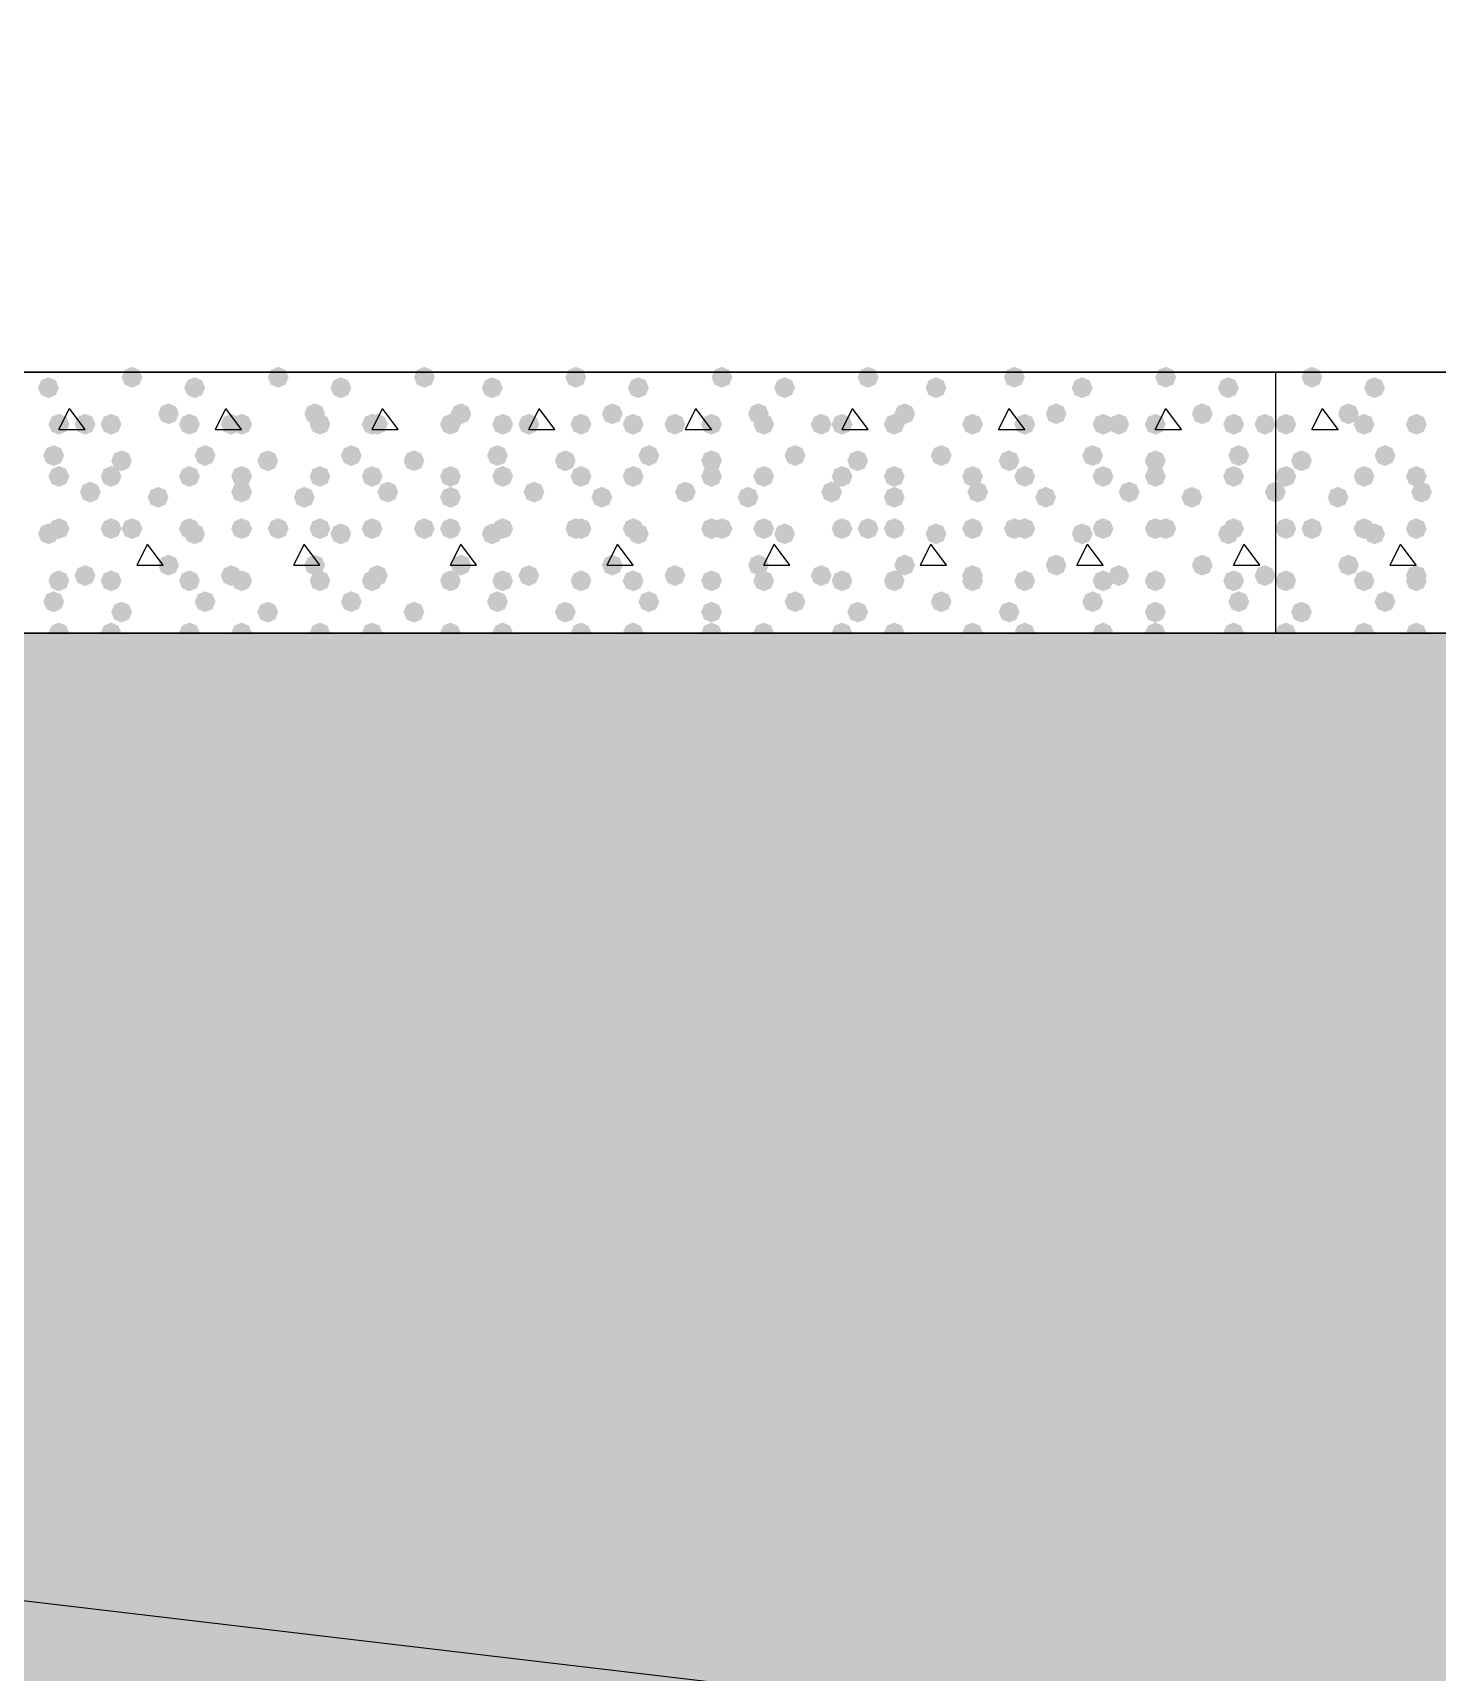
# Model space of a CAD drawing. Header units: millimetres. Extents: x 0 to 420, y 0 to 297.
# Drawn here: x 99.95 to 111.34, y 118.49 to 131.78 of the extents above; entities that cross this region are included whole.
import ezdxf

# ---------------------------------------------------------------- set-up
doc = ezdxf.new("R2010")
doc.units = ezdxf.units.MM
doc.layers.get('0').update_dxf_attribs({"linetype": 'CONTINUOUS'})

msp = doc.modelspace()

# ---------------------------------------------------------------- hatches: boundary and pattern name
at = {"true_color": 0x000008}
for points in [[(100.160667, 128.905), (100.135796, 128.845204), (100.076, 128.820333), (100.016204, 128.845204), (99.991333, 128.905), (100.016204, 128.964796), (100.076, 128.989667), (100.135796, 128.964796)], [(100.838, 128.989667), (100.813129, 128.929871), (100.753333, 128.905), (100.693537, 128.929871), (100.668667, 128.989667), (100.693537, 129.049462), (100.753333, 129.074333), (100.813129, 129.049463)], [(101.346, 128.905), (101.321129, 128.845204), (101.261333, 128.820333), (101.201537, 128.845204), (101.176667, 128.905), (101.201537, 128.964796), (101.261333, 128.989667), (101.321129, 128.964796)], [(102.023333, 128.989667), (101.998463, 128.929871), (101.938667, 128.905), (101.878871, 128.929871), (101.854, 128.989667), (101.878871, 129.049462), (101.938667, 129.074333), (101.998462, 129.049463)], [(102.531333, 128.905), (102.506463, 128.845204), (102.446667, 128.820333), (102.386871, 128.845204), (102.362, 128.905), (102.386871, 128.964796), (102.446667, 128.989667), (102.506462, 128.964796)], [(103.208667, 128.989667), (103.183796, 128.929871), (103.124, 128.905), (103.064204, 128.929871), (103.039333, 128.989667), (103.064204, 129.049462), (103.124, 129.074333), (103.183796, 129.049463)], [(103.759, 128.905), (103.734129, 128.845204), (103.674333, 128.820333), (103.614538, 128.845204), (103.589667, 128.905), (103.614537, 128.964796), (103.674333, 128.989667), (103.734129, 128.964796)], [(104.436333, 128.989667), (104.411463, 128.929871), (104.351667, 128.905), (104.291871, 128.929871), (104.267, 128.989667), (104.291871, 129.049462), (104.351667, 129.074333), (104.411462, 129.049463)], [(104.944333, 128.905), (104.919462, 128.845204), (104.859667, 128.820333), (104.799871, 128.845204), (104.775, 128.905), (104.799871, 128.964796), (104.859667, 128.989667), (104.919462, 128.964796)], [(105.621667, 128.989667), (105.596796, 128.929871), (105.537, 128.905), (105.477204, 128.929871), (105.452333, 128.989667), (105.477204, 129.049462), (105.537, 129.074333), (105.596796, 129.049463)], [(106.129667, 128.905), (106.104796, 128.845204), (106.045, 128.820333), (105.985204, 128.845204), (105.960333, 128.905), (105.985204, 128.964796), (106.045, 128.989667), (106.104796, 128.964796)], [(106.807, 128.989667), (106.782129, 128.929871), (106.722333, 128.905), (106.662538, 128.929871), (106.637667, 128.989667), (106.662537, 129.049462), (106.722333, 129.074333), (106.782129, 129.049463)], [(107.357333, 128.905), (107.332463, 128.845204), (107.272667, 128.820333), (107.212871, 128.845204), (107.188, 128.905), (107.212871, 128.964796), (107.272667, 128.989667), (107.332462, 128.964796)], [(107.992333, 128.989667), (107.967463, 128.929871), (107.907667, 128.905), (107.847871, 128.929871), (107.823, 128.989667), (107.847871, 129.049462), (107.907667, 129.074333), (107.967462, 129.049463)], [(108.542667, 128.905), (108.517796, 128.845204), (108.458, 128.820333), (108.398204, 128.845204), (108.373333, 128.905), (108.398204, 128.964796), (108.458, 128.989667), (108.517796, 128.964796)], [(109.22, 128.989667), (109.195129, 128.929871), (109.135333, 128.905), (109.075538, 128.929871), (109.050667, 128.989667), (109.075537, 129.049462), (109.135333, 129.074333), (109.195129, 129.049463)], [(109.728, 128.905), (109.703129, 128.845204), (109.643333, 128.820333), (109.583537, 128.845204), (109.558667, 128.905), (109.583537, 128.964796), (109.643333, 128.989667), (109.703129, 128.964796)], [(101.134333, 128.693333), (101.109462, 128.633537), (101.049667, 128.608667), (100.989871, 128.633537), (100.965, 128.693333), (100.989871, 128.753129), (101.049667, 128.778), (101.109462, 128.753129)], [(102.319667, 128.693333), (102.294796, 128.633537), (102.235, 128.608667), (102.175204, 128.633537), (102.150333, 128.693333), (102.175204, 128.753129), (102.235, 128.778), (102.294796, 128.753129)], [(103.505, 128.693333), (103.480129, 128.633537), (103.420333, 128.608667), (103.360538, 128.633537), (103.335667, 128.693333), (103.360537, 128.753129), (103.420333, 128.778), (103.480129, 128.753129)], [(104.732667, 128.693333), (104.707796, 128.633537), (104.648, 128.608667), (104.588204, 128.633537), (104.563333, 128.693333), (104.588204, 128.753129), (104.648, 128.778), (104.707796, 128.753129)], [(105.918, 128.693333), (105.893129, 128.633537), (105.833333, 128.608667), (105.773537, 128.633537), (105.748667, 128.693333), (105.773537, 128.753129), (105.833333, 128.778), (105.893129, 128.753129)], [(107.103333, 128.693333), (107.078463, 128.633537), (107.018667, 128.608667), (106.958871, 128.633537), (106.934, 128.693333), (106.958871, 128.753129), (107.018667, 128.778), (107.078462, 128.753129)], [(108.331, 128.693333), (108.306129, 128.633537), (108.246333, 128.608667), (108.186537, 128.633537), (108.161667, 128.693333), (108.186537, 128.753129), (108.246333, 128.778), (108.306129, 128.753129)], [(109.516333, 128.693333), (109.491463, 128.633537), (109.431667, 128.608667), (109.371871, 128.633537), (109.347, 128.693333), (109.371871, 128.753129), (109.431667, 128.778), (109.491462, 128.753129)], [(100.245333, 128.608667), (100.220463, 128.548871), (100.160667, 128.524), (100.100871, 128.548871), (100.076, 128.608667), (100.100871, 128.668462), (100.160667, 128.693333), (100.220462, 128.668463)], [(100.457, 128.608667), (100.432129, 128.548871), (100.372333, 128.524), (100.312538, 128.548871), (100.287667, 128.608667), (100.312537, 128.668462), (100.372333, 128.693333), (100.432129, 128.668463)], [(100.668667, 128.608667), (100.643796, 128.548871), (100.584, 128.524), (100.524204, 128.548871), (100.499333, 128.608667), (100.524204, 128.668462), (100.584, 128.693333), (100.643796, 128.668463)], [(101.303667, 128.608667), (101.278796, 128.548871), (101.219, 128.524), (101.159204, 128.548871), (101.134333, 128.608667), (101.159204, 128.668462), (101.219, 128.693333), (101.278796, 128.668463)], [(101.642333, 128.608667), (101.617463, 128.548871), (101.557667, 128.524), (101.497871, 128.548871), (101.473, 128.608667), (101.497871, 128.668462), (101.557667, 128.693333), (101.617462, 128.668463)], [(101.727, 128.608667), (101.702129, 128.548871), (101.642333, 128.524), (101.582538, 128.548871), (101.557667, 128.608667), (101.582537, 128.668462), (101.642333, 128.693333), (101.702129, 128.668463)], [(102.362, 128.608667), (102.337129, 128.548871), (102.277333, 128.524), (102.217538, 128.548871), (102.192667, 128.608667), (102.217537, 128.668462), (102.277333, 128.693333), (102.337129, 128.668463)], [(102.785333, 128.608667), (102.760463, 128.548871), (102.700667, 128.524), (102.640871, 128.548871), (102.616, 128.608667), (102.640871, 128.668462), (102.700667, 128.693333), (102.760462, 128.668463)], [(102.827667, 128.608667), (102.802796, 128.548871), (102.743, 128.524), (102.683204, 128.548871), (102.658333, 128.608667), (102.683204, 128.668462), (102.743, 128.693333), (102.802796, 128.668463)], [(103.420333, 128.608667), (103.395463, 128.548871), (103.335667, 128.524), (103.275871, 128.548871), (103.251, 128.608667), (103.275871, 128.668462), (103.335667, 128.693333), (103.395462, 128.668463)], [(103.843667, 128.608667), (103.818796, 128.548871), (103.759, 128.524), (103.699204, 128.548871), (103.674333, 128.608667), (103.699204, 128.668462), (103.759, 128.693333), (103.818796, 128.668463)], [(104.055333, 128.608667), (104.030463, 128.548871), (103.970667, 128.524), (103.910871, 128.548871), (103.886, 128.608667), (103.910871, 128.668462), (103.970667, 128.693333), (104.030462, 128.668463)], [(104.478667, 128.608667), (104.453796, 128.548871), (104.394, 128.524), (104.334204, 128.548871), (104.309333, 128.608667), (104.334204, 128.668462), (104.394, 128.693333), (104.453796, 128.668463)], [(104.902, 128.608667), (104.877129, 128.548871), (104.817333, 128.524), (104.757538, 128.548871), (104.732667, 128.608667), (104.757537, 128.668462), (104.817333, 128.693333), (104.877129, 128.668463)], [(105.240667, 128.608667), (105.215796, 128.548871), (105.156, 128.524), (105.096204, 128.548871), (105.071333, 128.608667), (105.096204, 128.668462), (105.156, 128.693333), (105.215796, 128.668463)], [(105.537, 128.608667), (105.512129, 128.548871), (105.452333, 128.524), (105.392538, 128.548871), (105.367667, 128.608667), (105.392537, 128.668462), (105.452333, 128.693333), (105.512129, 128.668463)], [(105.960333, 128.608667), (105.935463, 128.548871), (105.875667, 128.524), (105.815871, 128.548871), (105.791, 128.608667), (105.815871, 128.668462), (105.875667, 128.693333), (105.935462, 128.668463)], [(106.426, 128.608667), (106.401129, 128.548871), (106.341333, 128.524), (106.281537, 128.548871), (106.256667, 128.608667), (106.281537, 128.668462), (106.341333, 128.693333), (106.401129, 128.668463)], [(106.595333, 128.608667), (106.570463, 128.548871), (106.510667, 128.524), (106.450871, 128.548871), (106.426, 128.608667), (106.450871, 128.668462), (106.510667, 128.693333), (106.570462, 128.668463)], [(107.018667, 128.608667), (106.993796, 128.548871), (106.934, 128.524), (106.874204, 128.548871), (106.849333, 128.608667), (106.874204, 128.668462), (106.934, 128.693333), (106.993796, 128.668463)], [(107.653667, 128.608667), (107.628796, 128.548871), (107.569, 128.524), (107.509204, 128.548871), (107.484333, 128.608667), (107.509204, 128.668462), (107.569, 128.693333), (107.628796, 128.668463)], [(107.653667, 128.608667), (107.628796, 128.548871), (107.569, 128.524), (107.509204, 128.548871), (107.484333, 128.608667), (107.509204, 128.668462), (107.569, 128.693333), (107.628796, 128.668463)], [(108.077, 128.608667), (108.052129, 128.548871), (107.992333, 128.524), (107.932538, 128.548871), (107.907667, 128.608667), (107.932537, 128.668462), (107.992333, 128.693333), (108.052129, 128.668463)], [(108.712, 128.608667), (108.687129, 128.548871), (108.627333, 128.524), (108.567538, 128.548871), (108.542667, 128.608667), (108.567537, 128.668462), (108.627333, 128.693333), (108.687129, 128.668463)], [(108.839, 128.608667), (108.814129, 128.548871), (108.754333, 128.524), (108.694538, 128.548871), (108.669667, 128.608667), (108.694537, 128.668462), (108.754333, 128.693333), (108.814129, 128.668463)], [(109.135333, 128.608667), (109.110463, 128.548871), (109.050667, 128.524), (108.990871, 128.548871), (108.966, 128.608667), (108.990871, 128.668462), (109.050667, 128.693333), (109.110462, 128.668463)], [(109.770333, 128.608667), (109.745463, 128.548871), (109.685667, 128.524), (109.625871, 128.548871), (109.601, 128.608667), (109.625871, 128.668462), (109.685667, 128.693333), (109.745462, 128.668463)], [(110.024333, 128.608667), (109.999462, 128.548871), (109.939667, 128.524), (109.879871, 128.548871), (109.855, 128.608667), (109.879871, 128.668462), (109.939667, 128.693333), (109.999462, 128.668463)], [(100.203, 128.354667), (100.178129, 128.294871), (100.118333, 128.27), (100.058538, 128.294871), (100.033667, 128.354667), (100.058537, 128.414462), (100.118333, 128.439333), (100.178129, 128.414463)], [(100.753333, 128.312333), (100.728463, 128.252537), (100.668667, 128.227667), (100.608871, 128.252537), (100.584, 128.312333), (100.608871, 128.372129), (100.668667, 128.397), (100.728462, 128.372129)], [(101.430667, 128.354667), (101.405796, 128.294871), (101.346, 128.27), (101.286204, 128.294871), (101.261333, 128.354667), (101.286204, 128.414462), (101.346, 128.439333), (101.405796, 128.414463)], [(101.938667, 128.312333), (101.913796, 128.252537), (101.854, 128.227667), (101.794204, 128.252537), (101.769333, 128.312333), (101.794204, 128.372129), (101.854, 128.397), (101.913796, 128.372129)], [(102.616, 128.354667), (102.591129, 128.294871), (102.531333, 128.27), (102.471537, 128.294871), (102.446667, 128.354667), (102.471537, 128.414462), (102.531333, 128.439333), (102.591129, 128.414463)], [(103.124, 128.312333), (103.099129, 128.252537), (103.039333, 128.227667), (102.979538, 128.252537), (102.954667, 128.312333), (102.979537, 128.372129), (103.039333, 128.397), (103.099129, 128.372129)], [(103.801333, 128.354667), (103.776462, 128.294871), (103.716667, 128.27), (103.656871, 128.294871), (103.632, 128.354667), (103.656871, 128.414462), (103.716667, 128.439333), (103.776462, 128.414463)], [(104.351667, 128.312333), (104.326796, 128.252537), (104.267, 128.227667), (104.207204, 128.252537), (104.182333, 128.312333), (104.207204, 128.372129), (104.267, 128.397), (104.326796, 128.372129)], [(105.029, 128.354667), (105.004129, 128.294871), (104.944333, 128.27), (104.884538, 128.294871), (104.859667, 128.354667), (104.884537, 128.414462), (104.944333, 128.439333), (105.004129, 128.414463)], [(105.537, 128.312333), (105.512129, 128.252537), (105.452333, 128.227667), (105.392538, 128.252537), (105.367667, 128.312333), (105.392537, 128.372129), (105.452333, 128.397), (105.512129, 128.372129)], [(106.214333, 128.354667), (106.189462, 128.294871), (106.129667, 128.27), (106.069871, 128.294871), (106.045, 128.354667), (106.069871, 128.414462), (106.129667, 128.439333), (106.189462, 128.414463)], [(106.722333, 128.312333), (106.697463, 128.252537), (106.637667, 128.227667), (106.577871, 128.252537), (106.553, 128.312333), (106.577871, 128.372129), (106.637667, 128.397), (106.697462, 128.372129)], [(107.399667, 128.354667), (107.374796, 128.294871), (107.315, 128.27), (107.255204, 128.294871), (107.230333, 128.354667), (107.255204, 128.414462), (107.315, 128.439333), (107.374796, 128.414463)], [(107.95, 128.312333), (107.925129, 128.252537), (107.865333, 128.227667), (107.805538, 128.252537), (107.780667, 128.312333), (107.805537, 128.372129), (107.865333, 128.397), (107.925129, 128.372129)], [(108.627333, 128.354667), (108.602463, 128.294871), (108.542667, 128.27), (108.482871, 128.294871), (108.458, 128.354667), (108.482871, 128.414462), (108.542667, 128.439333), (108.602462, 128.414463)], [(109.135333, 128.312333), (109.110463, 128.252537), (109.050667, 128.227667), (108.990871, 128.252537), (108.966, 128.312333), (108.990871, 128.372129), (109.050667, 128.397), (109.110462, 128.372129)], [(109.812667, 128.354667), (109.787796, 128.294871), (109.728, 128.27), (109.668204, 128.294871), (109.643333, 128.354667), (109.668204, 128.414462), (109.728, 128.439333), (109.787796, 128.414463)], [(100.245333, 128.185333), (100.220463, 128.125538), (100.160667, 128.100667), (100.100871, 128.125538), (100.076, 128.185333), (100.100871, 128.245129), (100.160667, 128.27), (100.220462, 128.245129)], [(100.668667, 128.185333), (100.643796, 128.125538), (100.584, 128.100667), (100.524204, 128.125538), (100.499333, 128.185333), (100.524204, 128.245129), (100.584, 128.27), (100.643796, 128.245129)], [(101.303667, 128.185333), (101.278796, 128.125538), (101.219, 128.100667), (101.159204, 128.125538), (101.134333, 128.185333), (101.159204, 128.245129), (101.219, 128.27), (101.278796, 128.245129)], [(101.727, 128.185333), (101.702129, 128.125538), (101.642333, 128.100667), (101.582538, 128.125538), (101.557667, 128.185333), (101.582537, 128.245129), (101.642333, 128.27), (101.702129, 128.245129)], [(102.362, 128.185333), (102.337129, 128.125538), (102.277333, 128.100667), (102.217538, 128.125538), (102.192667, 128.185333), (102.217537, 128.245129), (102.277333, 128.27), (102.337129, 128.245129)], [(102.785333, 128.185333), (102.760463, 128.125538), (102.700667, 128.100667), (102.640871, 128.125538), (102.616, 128.185333), (102.640871, 128.245129), (102.700667, 128.27), (102.760462, 128.245129)], [(103.420333, 128.185333), (103.395463, 128.125538), (103.335667, 128.100667), (103.275871, 128.125538), (103.251, 128.185333), (103.275871, 128.245129), (103.335667, 128.27), (103.395462, 128.245129)], [(103.843667, 128.185333), (103.818796, 128.125538), (103.759, 128.100667), (103.699204, 128.125538), (103.674333, 128.185333), (103.699204, 128.245129), (103.759, 128.27), (103.818796, 128.245129)], [(104.478667, 128.185333), (104.453796, 128.125538), (104.394, 128.100667), (104.334204, 128.125538), (104.309333, 128.185333), (104.334204, 128.245129), (104.394, 128.27), (104.453796, 128.245129)], [(104.902, 128.185333), (104.877129, 128.125538), (104.817333, 128.100667), (104.757538, 128.125538), (104.732667, 128.185333), (104.757537, 128.245129), (104.817333, 128.27), (104.877129, 128.245129)], [(105.537, 128.185333), (105.512129, 128.125538), (105.452333, 128.100667), (105.392538, 128.125538), (105.367667, 128.185333), (105.392537, 128.245129), (105.452333, 128.27), (105.512129, 128.245129)], [(105.960333, 128.185333), (105.935463, 128.125538), (105.875667, 128.100667), (105.815871, 128.125538), (105.791, 128.185333), (105.815871, 128.245129), (105.875667, 128.27), (105.935462, 128.245129)], [(106.595333, 128.185333), (106.570463, 128.125538), (106.510667, 128.100667), (106.450871, 128.125538), (106.426, 128.185333), (106.450871, 128.245129), (106.510667, 128.27), (106.570462, 128.245129)], [(107.018667, 128.185333), (106.993796, 128.125538), (106.934, 128.100667), (106.874204, 128.125538), (106.849333, 128.185333), (106.874204, 128.245129), (106.934, 128.27), (106.993796, 128.245129)], [(107.653667, 128.185333), (107.628796, 128.125538), (107.569, 128.100667), (107.509204, 128.125538), (107.484333, 128.185333), (107.509204, 128.245129), (107.569, 128.27), (107.628796, 128.245129)], [(108.077, 128.185333), (108.052129, 128.125538), (107.992333, 128.100667), (107.932538, 128.125538), (107.907667, 128.185333), (107.932537, 128.245129), (107.992333, 128.27), (108.052129, 128.245129)], [(108.712, 128.185333), (108.687129, 128.125538), (108.627333, 128.100667), (108.567538, 128.125538), (108.542667, 128.185333), (108.567537, 128.245129), (108.627333, 128.27), (108.687129, 128.245129)], [(109.135333, 128.185333), (109.110463, 128.125538), (109.050667, 128.100667), (108.990871, 128.125538), (108.966, 128.185333), (108.990871, 128.245129), (109.050667, 128.27), (109.110462, 128.245129)], [(109.770333, 128.185333), (109.745463, 128.125538), (109.685667, 128.100667), (109.625871, 128.125538), (109.601, 128.185333), (109.625871, 128.245129), (109.685667, 128.27), (109.745462, 128.245129)], [(100.499333, 128.058333), (100.474462, 127.998538), (100.414667, 127.973667), (100.354871, 127.998538), (100.33, 128.058333), (100.354871, 128.118129), (100.414667, 128.143), (100.474462, 128.118129)], [(101.049667, 128.016), (101.024796, 127.956204), (100.965, 127.931333), (100.905204, 127.956204), (100.880333, 128.016), (100.905204, 128.075796), (100.965, 128.100667), (101.024796, 128.075796)], [(101.727, 128.058333), (101.702129, 127.998538), (101.642333, 127.973667), (101.582538, 127.998538), (101.557667, 128.058333), (101.582537, 128.118129), (101.642333, 128.143), (101.702129, 128.118129)], [(102.235, 128.016), (102.210129, 127.956204), (102.150333, 127.931333), (102.090538, 127.956204), (102.065667, 128.016), (102.090537, 128.075796), (102.150333, 128.100667), (102.210129, 128.075796)], [(102.912333, 128.058333), (102.887463, 127.998538), (102.827667, 127.973667), (102.767871, 127.998538), (102.743, 128.058333), (102.767871, 128.118129), (102.827667, 128.143), (102.887462, 128.118129)], [(103.420333, 128.016), (103.395463, 127.956204), (103.335667, 127.931333), (103.275871, 127.956204), (103.251, 128.016), (103.275871, 128.075796), (103.335667, 128.100667), (103.395462, 128.075796)], [(104.097667, 128.058333), (104.072796, 127.998538), (104.013, 127.973667), (103.953204, 127.998538), (103.928333, 128.058333), (103.953204, 128.118129), (104.013, 128.143), (104.072796, 128.118129)], [(104.648, 128.016), (104.623129, 127.956204), (104.563333, 127.931333), (104.503537, 127.956204), (104.478667, 128.016), (104.503537, 128.075796), (104.563333, 128.100667), (104.623129, 128.075796)], [(105.325333, 128.058333), (105.300463, 127.998538), (105.240667, 127.973667), (105.180871, 127.998538), (105.156, 128.058333), (105.180871, 128.118129), (105.240667, 128.143), (105.300462, 128.118129)], [(105.833333, 128.016), (105.808463, 127.956204), (105.748667, 127.931333), (105.688871, 127.956204), (105.664, 128.016), (105.688871, 128.075796), (105.748667, 128.100667), (105.808462, 128.075796)], [(106.510667, 128.058333), (106.485796, 127.998538), (106.426, 127.973667), (106.366204, 127.998538), (106.341333, 128.058333), (106.366204, 128.118129), (106.426, 128.143), (106.485796, 128.118129)], [(107.018667, 128.016), (106.993796, 127.956204), (106.934, 127.931333), (106.874204, 127.956204), (106.849333, 128.016), (106.874204, 128.075796), (106.934, 128.100667), (106.993796, 128.075796)], [(107.696, 128.058333), (107.671129, 127.998538), (107.611333, 127.973667), (107.551537, 127.998538), (107.526667, 128.058333), (107.551537, 128.118129), (107.611333, 128.143), (107.671129, 128.118129)], [(108.246333, 128.016), (108.221463, 127.956204), (108.161667, 127.931333), (108.101871, 127.956204), (108.077, 128.016), (108.101871, 128.075796), (108.161667, 128.100667), (108.221462, 128.075796)], [(108.923667, 128.058333), (108.898796, 127.998538), (108.839, 127.973667), (108.779204, 127.998538), (108.754333, 128.058333), (108.779204, 128.118129), (108.839, 128.143), (108.898796, 128.118129)], [(109.431667, 128.016), (109.406796, 127.956204), (109.347, 127.931333), (109.287204, 127.956204), (109.262333, 128.016), (109.287204, 128.075796), (109.347, 128.100667), (109.406796, 128.075796)], [(110.109, 128.058333), (110.084129, 127.998538), (110.024333, 127.973667), (109.964538, 127.998538), (109.939667, 128.058333), (109.964537, 128.118129), (110.024333, 128.143), (110.084129, 128.118129)], [(100.160667, 127.719667), (100.135796, 127.659871), (100.076, 127.635), (100.016204, 127.659871), (99.991333, 127.719667), (100.016204, 127.779462), (100.076, 127.804333), (100.135796, 127.779463)], [(100.245333, 127.762), (100.220463, 127.702204), (100.160667, 127.677333), (100.100871, 127.702204), (100.076, 127.762), (100.100871, 127.821796), (100.160667, 127.846667), (100.220462, 127.821796)], [(100.668667, 127.762), (100.643796, 127.702204), (100.584, 127.677333), (100.524204, 127.702204), (100.499333, 127.762), (100.524204, 127.821796), (100.584, 127.846667), (100.643796, 127.821796)], [(100.838, 127.762), (100.813129, 127.702204), (100.753333, 127.677333), (100.693537, 127.702204), (100.668667, 127.762), (100.693537, 127.821796), (100.753333, 127.846667), (100.813129, 127.821796)], [(101.303667, 127.762), (101.278796, 127.702204), (101.219, 127.677333), (101.159204, 127.702204), (101.134333, 127.762), (101.159204, 127.821796), (101.219, 127.846667), (101.278796, 127.821796)], [(101.346, 127.719667), (101.321129, 127.659871), (101.261333, 127.635), (101.201537, 127.659871), (101.176667, 127.719667), (101.201537, 127.779462), (101.261333, 127.804333), (101.321129, 127.779463)], [(101.727, 127.762), (101.702129, 127.702204), (101.642333, 127.677333), (101.582538, 127.702204), (101.557667, 127.762), (101.582537, 127.821796), (101.642333, 127.846667), (101.702129, 127.821796)], [(102.023333, 127.762), (101.998463, 127.702204), (101.938667, 127.677333), (101.878871, 127.702204), (101.854, 127.762), (101.878871, 127.821796), (101.938667, 127.846667), (101.998462, 127.821796)], [(102.362, 127.762), (102.337129, 127.702204), (102.277333, 127.677333), (102.217538, 127.702204), (102.192667, 127.762), (102.217537, 127.821796), (102.277333, 127.846667), (102.337129, 127.821796)], [(102.531333, 127.719667), (102.506463, 127.659871), (102.446667, 127.635), (102.386871, 127.659871), (102.362, 127.719667), (102.386871, 127.779462), (102.446667, 127.804333), (102.506462, 127.779463)], [(102.785333, 127.762), (102.760463, 127.702204), (102.700667, 127.677333), (102.640871, 127.702204), (102.616, 127.762), (102.640871, 127.821796), (102.700667, 127.846667), (102.760462, 127.821796)], [(103.208667, 127.762), (103.183796, 127.702204), (103.124, 127.677333), (103.064204, 127.702204), (103.039333, 127.762), (103.064204, 127.821796), (103.124, 127.846667), (103.183796, 127.821796)], [(103.420333, 127.762), (103.395463, 127.702204), (103.335667, 127.677333), (103.275871, 127.702204), (103.251, 127.762), (103.275871, 127.821796), (103.335667, 127.846667), (103.395462, 127.821796)], [(103.759, 127.719667), (103.734129, 127.659871), (103.674333, 127.635), (103.614538, 127.659871), (103.589667, 127.719667), (103.614537, 127.779462), (103.674333, 127.804333), (103.734129, 127.779463)], [(103.843667, 127.762), (103.818796, 127.702204), (103.759, 127.677333), (103.699204, 127.702204), (103.674333, 127.762), (103.699204, 127.821796), (103.759, 127.846667), (103.818796, 127.821796)], [(104.436333, 127.762), (104.411463, 127.702204), (104.351667, 127.677333), (104.291871, 127.702204), (104.267, 127.762), (104.291871, 127.821796), (104.351667, 127.846667), (104.411462, 127.821796)], [(104.478667, 127.762), (104.453796, 127.702204), (104.394, 127.677333), (104.334204, 127.702204), (104.309333, 127.762), (104.334204, 127.821796), (104.394, 127.846667), (104.453796, 127.821796)], [(104.902, 127.762), (104.877129, 127.702204), (104.817333, 127.677333), (104.757538, 127.702204), (104.732667, 127.762), (104.757537, 127.821796), (104.817333, 127.846667), (104.877129, 127.821796)], [(104.944333, 127.719667), (104.919462, 127.659871), (104.859667, 127.635), (104.799871, 127.659871), (104.775, 127.719667), (104.799871, 127.779462), (104.859667, 127.804333), (104.919462, 127.779463)], [(105.537, 127.762), (105.512129, 127.702204), (105.452333, 127.677333), (105.392538, 127.702204), (105.367667, 127.762), (105.392537, 127.821796), (105.452333, 127.846667), (105.512129, 127.821796)], [(105.621667, 127.762), (105.596796, 127.702204), (105.537, 127.677333), (105.477204, 127.702204), (105.452333, 127.762), (105.477204, 127.821796), (105.537, 127.846667), (105.596796, 127.821796)], [(105.960333, 127.762), (105.935463, 127.702204), (105.875667, 127.677333), (105.815871, 127.702204), (105.791, 127.762), (105.815871, 127.821796), (105.875667, 127.846667), (105.935462, 127.821796)], [(106.129667, 127.719667), (106.104796, 127.659871), (106.045, 127.635), (105.985204, 127.659871), (105.960333, 127.719667), (105.985204, 127.779462), (106.045, 127.804333), (106.104796, 127.779463)], [(106.595333, 127.762), (106.570463, 127.702204), (106.510667, 127.677333), (106.450871, 127.702204), (106.426, 127.762), (106.450871, 127.821796), (106.510667, 127.846667), (106.570462, 127.821796)], [(106.807, 127.762), (106.782129, 127.702204), (106.722333, 127.677333), (106.662538, 127.702204), (106.637667, 127.762), (106.662537, 127.821796), (106.722333, 127.846667), (106.782129, 127.821796)], [(107.018667, 127.762), (106.993796, 127.702204), (106.934, 127.677333), (106.874204, 127.702204), (106.849333, 127.762), (106.874204, 127.821796), (106.934, 127.846667), (106.993796, 127.821796)], [(107.357333, 127.719667), (107.332463, 127.659871), (107.272667, 127.635), (107.212871, 127.659871), (107.188, 127.719667), (107.212871, 127.779462), (107.272667, 127.804333), (107.332462, 127.779463)], [(107.653667, 127.762), (107.628796, 127.702204), (107.569, 127.677333), (107.509204, 127.702204), (107.484333, 127.762), (107.509204, 127.821796), (107.569, 127.846667), (107.628796, 127.821796)], [(107.992333, 127.762), (107.967463, 127.702204), (107.907667, 127.677333), (107.847871, 127.702204), (107.823, 127.762), (107.847871, 127.821796), (107.907667, 127.846667), (107.967462, 127.821796)], [(108.077, 127.762), (108.052129, 127.702204), (107.992333, 127.677333), (107.932538, 127.702204), (107.907667, 127.762), (107.932537, 127.821796), (107.992333, 127.846667), (108.052129, 127.821796)], [(108.542667, 127.719667), (108.517796, 127.659871), (108.458, 127.635), (108.398204, 127.659871), (108.373333, 127.719667), (108.398204, 127.779462), (108.458, 127.804333), (108.517796, 127.779463)], [(108.712, 127.762), (108.687129, 127.702204), (108.627333, 127.677333), (108.567538, 127.702204), (108.542667, 127.762), (108.567537, 127.821796), (108.627333, 127.846667), (108.687129, 127.821796)], [(109.135333, 127.762), (109.110463, 127.702204), (109.050667, 127.677333), (108.990871, 127.702204), (108.966, 127.762), (108.990871, 127.821796), (109.050667, 127.846667), (109.110462, 127.821796)], [(109.22, 127.762), (109.195129, 127.702204), (109.135333, 127.677333), (109.075538, 127.702204), (109.050667, 127.762), (109.075537, 127.821796), (109.135333, 127.846667), (109.195129, 127.821796)], [(109.728, 127.719667), (109.703129, 127.659871), (109.643333, 127.635), (109.583537, 127.659871), (109.558667, 127.719667), (109.583537, 127.779462), (109.643333, 127.804333), (109.703129, 127.779463)], [(109.770333, 127.762), (109.745463, 127.702204), (109.685667, 127.677333), (109.625871, 127.702204), (109.601, 127.762), (109.625871, 127.821796), (109.685667, 127.846667), (109.745462, 127.821796)], [(101.134333, 127.465667), (101.109462, 127.405871), (101.049667, 127.381), (100.989871, 127.405871), (100.965, 127.465667), (100.989871, 127.525462), (101.049667, 127.550333), (101.109462, 127.525463)], [(102.319667, 127.465667), (102.294796, 127.405871), (102.235, 127.381), (102.175204, 127.405871), (102.150333, 127.465667), (102.175204, 127.525462), (102.235, 127.550333), (102.294796, 127.525463)], [(103.505, 127.465667), (103.480129, 127.405871), (103.420333, 127.381), (103.360538, 127.405871), (103.335667, 127.465667), (103.360537, 127.525462), (103.420333, 127.550333), (103.480129, 127.525463)], [(104.732667, 127.465667), (104.707796, 127.405871), (104.648, 127.381), (104.588204, 127.405871), (104.563333, 127.465667), (104.588204, 127.525462), (104.648, 127.550333), (104.707796, 127.525463)], [(105.918, 127.465667), (105.893129, 127.405871), (105.833333, 127.381), (105.773537, 127.405871), (105.748667, 127.465667), (105.773537, 127.525462), (105.833333, 127.550333), (105.893129, 127.525463)], [(107.103333, 127.465667), (107.078463, 127.405871), (107.018667, 127.381), (106.958871, 127.405871), (106.934, 127.465667), (106.958871, 127.525462), (107.018667, 127.550333), (107.078462, 127.525463)], [(108.331, 127.465667), (108.306129, 127.405871), (108.246333, 127.381), (108.186537, 127.405871), (108.161667, 127.465667), (108.186537, 127.525462), (108.246333, 127.550333), (108.306129, 127.525463)], [(109.516333, 127.465667), (109.491463, 127.405871), (109.431667, 127.381), (109.371871, 127.405871), (109.347, 127.465667), (109.371871, 127.525462), (109.431667, 127.550333), (109.491462, 127.525463)], [(100.245333, 127.338667), (100.220463, 127.278871), (100.160667, 127.254), (100.100871, 127.278871), (100.076, 127.338667), (100.100871, 127.398462), (100.160667, 127.423333), (100.220462, 127.398463)], [(100.457, 127.381), (100.432129, 127.321204), (100.372333, 127.296333), (100.312538, 127.321204), (100.287667, 127.381), (100.312537, 127.440796), (100.372333, 127.465667), (100.432129, 127.440796)], [(100.668667, 127.338667), (100.643796, 127.278871), (100.584, 127.254), (100.524204, 127.278871), (100.499333, 127.338667), (100.524204, 127.398462), (100.584, 127.423333), (100.643796, 127.398463)], [(101.303667, 127.338667), (101.278796, 127.278871), (101.219, 127.254), (101.159204, 127.278871), (101.134333, 127.338667), (101.159204, 127.398462), (101.219, 127.423333), (101.278796, 127.398463)], [(101.642333, 127.381), (101.617463, 127.321204), (101.557667, 127.296333), (101.497871, 127.321204), (101.473, 127.381), (101.497871, 127.440796), (101.557667, 127.465667), (101.617462, 127.440796)], [(101.727, 127.338667), (101.702129, 127.278871), (101.642333, 127.254), (101.582538, 127.278871), (101.557667, 127.338667), (101.582537, 127.398462), (101.642333, 127.423333), (101.702129, 127.398463)], [(102.362, 127.338667), (102.337129, 127.278871), (102.277333, 127.254), (102.217538, 127.278871), (102.192667, 127.338667), (102.217537, 127.398462), (102.277333, 127.423333), (102.337129, 127.398463)], [(102.785333, 127.338667), (102.760463, 127.278871), (102.700667, 127.254), (102.640871, 127.278871), (102.616, 127.338667), (102.640871, 127.398462), (102.700667, 127.423333), (102.760462, 127.398463)], [(102.827667, 127.381), (102.802796, 127.321204), (102.743, 127.296333), (102.683204, 127.321204), (102.658333, 127.381), (102.683204, 127.440796), (102.743, 127.465667), (102.802796, 127.440796)], [(103.420333, 127.338667), (103.395463, 127.278871), (103.335667, 127.254), (103.275871, 127.278871), (103.251, 127.338667), (103.275871, 127.398462), (103.335667, 127.423333), (103.395462, 127.398463)], [(103.843667, 127.338667), (103.818796, 127.278871), (103.759, 127.254), (103.699204, 127.278871), (103.674333, 127.338667), (103.699204, 127.398462), (103.759, 127.423333), (103.818796, 127.398463)], [(104.055333, 127.381), (104.030463, 127.321204), (103.970667, 127.296333), (103.910871, 127.321204), (103.886, 127.381), (103.910871, 127.440796), (103.970667, 127.465667), (104.030462, 127.440796)], [(104.478667, 127.338667), (104.453796, 127.278871), (104.394, 127.254), (104.334204, 127.278871), (104.309333, 127.338667), (104.334204, 127.398462), (104.394, 127.423333), (104.453796, 127.398463)], [(104.902, 127.338667), (104.877129, 127.278871), (104.817333, 127.254), (104.757538, 127.278871), (104.732667, 127.338667), (104.757537, 127.398462), (104.817333, 127.423333), (104.877129, 127.398463)], [(105.240667, 127.381), (105.215796, 127.321204), (105.156, 127.296333), (105.096204, 127.321204), (105.071333, 127.381), (105.096204, 127.440796), (105.156, 127.465667), (105.215796, 127.440796)], [(105.537, 127.338667), (105.512129, 127.278871), (105.452333, 127.254), (105.392538, 127.278871), (105.367667, 127.338667), (105.392537, 127.398462), (105.452333, 127.423333), (105.512129, 127.398463)], [(105.960333, 127.338667), (105.935463, 127.278871), (105.875667, 127.254), (105.815871, 127.278871), (105.791, 127.338667), (105.815871, 127.398462), (105.875667, 127.423333), (105.935462, 127.398463)], [(106.426, 127.381), (106.401129, 127.321204), (106.341333, 127.296333), (106.281537, 127.321204), (106.256667, 127.381), (106.281537, 127.440796), (106.341333, 127.465667), (106.401129, 127.440796)], [(106.595333, 127.338667), (106.570463, 127.278871), (106.510667, 127.254), (106.450871, 127.278871), (106.426, 127.338667), (106.450871, 127.398462), (106.510667, 127.423333), (106.570462, 127.398463)], [(107.018667, 127.338667), (106.993796, 127.278871), (106.934, 127.254), (106.874204, 127.278871), (106.849333, 127.338667), (106.874204, 127.398462), (106.934, 127.423333), (106.993796, 127.398463)], [(107.653667, 127.381), (107.628796, 127.321204), (107.569, 127.296333), (107.509204, 127.321204), (107.484333, 127.381), (107.509204, 127.440796), (107.569, 127.465667), (107.628796, 127.440796)], [(107.653667, 127.338667), (107.628796, 127.278871), (107.569, 127.254), (107.509204, 127.278871), (107.484333, 127.338667), (107.509204, 127.398462), (107.569, 127.423333), (107.628796, 127.398463)], [(108.077, 127.338667), (108.052129, 127.278871), (107.992333, 127.254), (107.932538, 127.278871), (107.907667, 127.338667), (107.932537, 127.398462), (107.992333, 127.423333), (108.052129, 127.398463)], [(108.712, 127.338667), (108.687129, 127.278871), (108.627333, 127.254), (108.567538, 127.278871), (108.542667, 127.338667), (108.567537, 127.398462), (108.627333, 127.423333), (108.687129, 127.398463)], [(108.839, 127.381), (108.814129, 127.321204), (108.754333, 127.296333), (108.694538, 127.321204), (108.669667, 127.381), (108.694537, 127.440796), (108.754333, 127.465667), (108.814129, 127.440796)], [(109.135333, 127.338667), (109.110463, 127.278871), (109.050667, 127.254), (108.990871, 127.278871), (108.966, 127.338667), (108.990871, 127.398462), (109.050667, 127.423333), (109.110462, 127.398463)], [(109.770333, 127.338667), (109.745463, 127.278871), (109.685667, 127.254), (109.625871, 127.278871), (109.601, 127.338667), (109.625871, 127.398462), (109.685667, 127.423333), (109.745462, 127.398463)], [(110.024333, 127.381), (109.999462, 127.321204), (109.939667, 127.296333), (109.879871, 127.321204), (109.855, 127.381), (109.879871, 127.440796), (109.939667, 127.465667), (109.999462, 127.440796)], [(100.203, 127.169333), (100.178129, 127.109537), (100.118333, 127.084667), (100.058538, 127.109537), (100.033667, 127.169333), (100.058537, 127.229129), (100.118333, 127.254), (100.178129, 127.229129)], [(101.430667, 127.169333), (101.405796, 127.109537), (101.346, 127.084667), (101.286204, 127.109537), (101.261333, 127.169333), (101.286204, 127.229129), (101.346, 127.254), (101.405796, 127.229129)], [(102.616, 127.169333), (102.591129, 127.109537), (102.531333, 127.084667), (102.471537, 127.109537), (102.446667, 127.169333), (102.471537, 127.229129), (102.531333, 127.254), (102.591129, 127.229129)], [(103.801333, 127.169333), (103.776462, 127.109537), (103.716667, 127.084667), (103.656871, 127.109537), (103.632, 127.169333), (103.656871, 127.229129), (103.716667, 127.254), (103.776462, 127.229129)], [(105.029, 127.169333), (105.004129, 127.109537), (104.944333, 127.084667), (104.884538, 127.109537), (104.859667, 127.169333), (104.884537, 127.229129), (104.944333, 127.254), (105.004129, 127.229129)], [(106.214333, 127.169333), (106.189462, 127.109537), (106.129667, 127.084667), (106.069871, 127.109537), (106.045, 127.169333), (106.069871, 127.229129), (106.129667, 127.254), (106.189462, 127.229129)], [(107.399667, 127.169333), (107.374796, 127.109537), (107.315, 127.084667), (107.255204, 127.109537), (107.230333, 127.169333), (107.255204, 127.229129), (107.315, 127.254), (107.374796, 127.229129)], [(108.627333, 127.169333), (108.602463, 127.109537), (108.542667, 127.084667), (108.482871, 127.109537), (108.458, 127.169333), (108.482871, 127.229129), (108.542667, 127.254), (108.602462, 127.229129)], [(109.812667, 127.169333), (109.787796, 127.109537), (109.728, 127.084667), (109.668204, 127.109537), (109.643333, 127.169333), (109.668204, 127.229129), (109.728, 127.254), (109.787796, 127.229129)], [(100.753333, 127.084667), (100.728463, 127.024871), (100.668667, 127), (100.608871, 127.024871), (100.584, 127.084667), (100.608871, 127.144462), (100.668667, 127.169333), (100.728462, 127.144463)], [(101.938667, 127.084667), (101.913796, 127.024871), (101.854, 127), (101.794204, 127.024871), (101.769333, 127.084667), (101.794204, 127.144462), (101.854, 127.169333), (101.913796, 127.144463)], [(103.124, 127.084667), (103.099129, 127.024871), (103.039333, 127), (102.979538, 127.024871), (102.954667, 127.084667), (102.979537, 127.144462), (103.039333, 127.169333), (103.099129, 127.144463)], [(104.351667, 127.084667), (104.326796, 127.024871), (104.267, 127), (104.207204, 127.024871), (104.182333, 127.084667), (104.207204, 127.144462), (104.267, 127.169333), (104.326796, 127.144463)], [(105.537, 127.084667), (105.512129, 127.024871), (105.452333, 127), (105.392538, 127.024871), (105.367667, 127.084667), (105.392537, 127.144462), (105.452333, 127.169333), (105.512129, 127.144463)], [(106.722333, 127.084667), (106.697463, 127.024871), (106.637667, 127), (106.577871, 127.024871), (106.553, 127.084667), (106.577871, 127.144462), (106.637667, 127.169333), (106.697462, 127.144463)], [(107.95, 127.084667), (107.925129, 127.024871), (107.865333, 127), (107.805538, 127.024871), (107.780667, 127.084667), (107.805537, 127.144462), (107.865333, 127.169333), (107.925129, 127.144463)], [(109.135333, 127.084667), (109.110463, 127.024871), (109.050667, 127), (108.990871, 127.024871), (108.966, 127.084667), (108.990871, 127.144462), (109.050667, 127.169333), (109.110462, 127.144463)], [(100.245333, 126.915333), (100.220463, 126.855538), (100.160667, 126.830667), (100.100871, 126.855538), (100.076, 126.915333), (100.100871, 126.975129), (100.160667, 127), (100.220462, 126.975129)], [(100.668667, 126.915333), (100.643796, 126.855538), (100.584, 126.830667), (100.524204, 126.855538), (100.499333, 126.915333), (100.524204, 126.975129), (100.584, 127), (100.643796, 126.975129)], [(101.303667, 126.915333), (101.278796, 126.855538), (101.219, 126.830667), (101.159204, 126.855538), (101.134333, 126.915333), (101.159204, 126.975129), (101.219, 127), (101.278796, 126.975129)], [(101.727, 126.915333), (101.702129, 126.855538), (101.642333, 126.830667), (101.582538, 126.855538), (101.557667, 126.915333), (101.582537, 126.975129), (101.642333, 127), (101.702129, 126.975129)], [(102.362, 126.915333), (102.337129, 126.855538), (102.277333, 126.830667), (102.217538, 126.855538), (102.192667, 126.915333), (102.217537, 126.975129), (102.277333, 127), (102.337129, 126.975129)], [(102.785333, 126.915333), (102.760463, 126.855538), (102.700667, 126.830667), (102.640871, 126.855538), (102.616, 126.915333), (102.640871, 126.975129), (102.700667, 127), (102.760462, 126.975129)], [(103.420333, 126.915333), (103.395463, 126.855538), (103.335667, 126.830667), (103.275871, 126.855538), (103.251, 126.915333), (103.275871, 126.975129), (103.335667, 127), (103.395462, 126.975129)], [(103.843667, 126.915333), (103.818796, 126.855538), (103.759, 126.830667), (103.699204, 126.855538), (103.674333, 126.915333), (103.699204, 126.975129), (103.759, 127), (103.818796, 126.975129)], [(104.478667, 126.915333), (104.453796, 126.855538), (104.394, 126.830667), (104.334204, 126.855538), (104.309333, 126.915333), (104.334204, 126.975129), (104.394, 127), (104.453796, 126.975129)], [(104.902, 126.915333), (104.877129, 126.855538), (104.817333, 126.830667), (104.757538, 126.855538), (104.732667, 126.915333), (104.757537, 126.975129), (104.817333, 127), (104.877129, 126.975129)], [(105.537, 126.915333), (105.512129, 126.855538), (105.452333, 126.830667), (105.392538, 126.855538), (105.367667, 126.915333), (105.392537, 126.975129), (105.452333, 127), (105.512129, 126.975129)], [(105.960333, 126.915333), (105.935463, 126.855538), (105.875667, 126.830667), (105.815871, 126.855538), (105.791, 126.915333), (105.815871, 126.975129), (105.875667, 127), (105.935462, 126.975129)], [(106.595333, 126.915333), (106.570463, 126.855538), (106.510667, 126.830667), (106.450871, 126.855538), (106.426, 126.915333), (106.450871, 126.975129), (106.510667, 127), (106.570462, 126.975129)], [(107.018667, 126.915333), (106.993796, 126.855538), (106.934, 126.830667), (106.874204, 126.855538), (106.849333, 126.915333), (106.874204, 126.975129), (106.934, 127), (106.993796, 126.975129)], [(107.653667, 126.915333), (107.628796, 126.855538), (107.569, 126.830667), (107.509204, 126.855538), (107.484333, 126.915333), (107.509204, 126.975129), (107.569, 127), (107.628796, 126.975129)], [(108.077, 126.915333), (108.052129, 126.855538), (107.992333, 126.830667), (107.932538, 126.855538), (107.907667, 126.915333), (107.932537, 126.975129), (107.992333, 127), (108.052129, 126.975129)], [(108.712, 126.915333), (108.687129, 126.855538), (108.627333, 126.830667), (108.567538, 126.855538), (108.542667, 126.915333), (108.567537, 126.975129), (108.627333, 127), (108.687129, 126.975129)], [(109.135333, 126.915333), (109.110463, 126.855538), (109.050667, 126.830667), (108.990871, 126.855538), (108.966, 126.915333), (108.990871, 126.975129), (109.050667, 127), (109.110462, 126.975129)], [(109.770333, 126.915333), (109.745463, 126.855538), (109.685667, 126.830667), (109.625871, 126.855538), (109.601, 126.915333), (109.625871, 126.975129), (109.685667, 127), (109.745462, 126.975129)]]:
    msp.add_hatch(color=0, dxfattribs=at).paths.add_polyline_path(points, flags=0)
at = {"true_color": 0x000007}
for points in [[(110.405333, 128.989667), (110.380463, 128.929871), (110.320667, 128.905), (110.260871, 128.929871), (110.236, 128.989667), (110.260871, 129.049462), (110.320667, 129.074333), (110.380462, 129.049463)], [(110.913333, 128.905), (110.888463, 128.845204), (110.828667, 128.820333), (110.768871, 128.845204), (110.744, 128.905), (110.768871, 128.964796), (110.828667, 128.989667), (110.888462, 128.964796)], [(110.701667, 128.693333), (110.676796, 128.633537), (110.617, 128.608667), (110.557204, 128.633537), (110.532333, 128.693333), (110.557204, 128.753129), (110.617, 128.778), (110.676796, 128.753129)], [(110.193667, 128.608667), (110.168796, 128.548871), (110.109, 128.524), (110.049204, 128.548871), (110.024333, 128.608667), (110.049204, 128.668462), (110.109, 128.693333), (110.168796, 128.668463)], [(110.828667, 128.608667), (110.803796, 128.548871), (110.744, 128.524), (110.684204, 128.548871), (110.659333, 128.608667), (110.684204, 128.668462), (110.744, 128.693333), (110.803796, 128.668463)], [(111.252, 128.608667), (111.227129, 128.548871), (111.167333, 128.524), (111.107538, 128.548871), (111.082667, 128.608667), (111.107537, 128.668462), (111.167333, 128.693333), (111.227129, 128.668463)], [(111.252, 128.608667), (111.227129, 128.548871), (111.167333, 128.524), (111.107538, 128.548871), (111.082667, 128.608667), (111.107537, 128.668462), (111.167333, 128.693333), (111.227129, 128.668463)], [(110.320667, 128.312333), (110.295796, 128.252537), (110.236, 128.227667), (110.176204, 128.252537), (110.151333, 128.312333), (110.176204, 128.372129), (110.236, 128.397), (110.295796, 128.372129)], [(110.998, 128.354667), (110.973129, 128.294871), (110.913333, 128.27), (110.853537, 128.294871), (110.828667, 128.354667), (110.853537, 128.414462), (110.913333, 128.439333), (110.973129, 128.414463)], [(110.193667, 128.185333), (110.168796, 128.125538), (110.109, 128.100667), (110.049204, 128.125538), (110.024333, 128.185333), (110.049204, 128.245129), (110.109, 128.27), (110.168796, 128.245129)], [(110.828667, 128.185333), (110.803796, 128.125538), (110.744, 128.100667), (110.684204, 128.125538), (110.659333, 128.185333), (110.684204, 128.245129), (110.744, 128.27), (110.803796, 128.245129)], [(111.252, 128.185333), (111.227129, 128.125538), (111.167333, 128.100667), (111.107538, 128.125538), (111.082667, 128.185333), (111.107537, 128.245129), (111.167333, 128.27), (111.227129, 128.245129)], [(110.617, 128.016), (110.592129, 127.956204), (110.532333, 127.931333), (110.472538, 127.956204), (110.447667, 128.016), (110.472537, 128.075796), (110.532333, 128.100667), (110.592129, 128.075796)], [(111.294333, 128.058333), (111.269462, 127.998538), (111.209667, 127.973667), (111.149871, 127.998538), (111.125, 128.058333), (111.149871, 128.118129), (111.209667, 128.143), (111.269462, 128.118129)], [(110.193667, 127.762), (110.168796, 127.702204), (110.109, 127.677333), (110.049204, 127.702204), (110.024333, 127.762), (110.049204, 127.821796), (110.109, 127.846667), (110.168796, 127.821796)], [(110.405333, 127.762), (110.380463, 127.702204), (110.320667, 127.677333), (110.260871, 127.702204), (110.236, 127.762), (110.260871, 127.821796), (110.320667, 127.846667), (110.380462, 127.821796)], [(110.828667, 127.762), (110.803796, 127.702204), (110.744, 127.677333), (110.684204, 127.702204), (110.659333, 127.762), (110.684204, 127.821796), (110.744, 127.846667), (110.803796, 127.821796)], [(110.913333, 127.719667), (110.888463, 127.659871), (110.828667, 127.635), (110.768871, 127.659871), (110.744, 127.719667), (110.768871, 127.779462), (110.828667, 127.804333), (110.888462, 127.779463)], [(111.252, 127.762), (111.227129, 127.702204), (111.167333, 127.677333), (111.107538, 127.702204), (111.082667, 127.762), (111.107537, 127.821796), (111.167333, 127.846667), (111.227129, 127.821796)], [(110.701667, 127.465667), (110.676796, 127.405871), (110.617, 127.381), (110.557204, 127.405871), (110.532333, 127.465667), (110.557204, 127.525462), (110.617, 127.550333), (110.676796, 127.525463)], [(110.193667, 127.338667), (110.168796, 127.278871), (110.109, 127.254), (110.049204, 127.278871), (110.024333, 127.338667), (110.049204, 127.398462), (110.109, 127.423333), (110.168796, 127.398463)], [(110.828667, 127.338667), (110.803796, 127.278871), (110.744, 127.254), (110.684204, 127.278871), (110.659333, 127.338667), (110.684204, 127.398462), (110.744, 127.423333), (110.803796, 127.398463)], [(111.252, 127.381), (111.227129, 127.321204), (111.167333, 127.296333), (111.107538, 127.321204), (111.082667, 127.381), (111.107537, 127.440796), (111.167333, 127.465667), (111.227129, 127.440796)], [(111.252, 127.338667), (111.227129, 127.278871), (111.167333, 127.254), (111.107538, 127.278871), (111.082667, 127.338667), (111.107537, 127.398462), (111.167333, 127.423333), (111.227129, 127.398463)], [(110.998, 127.169333), (110.973129, 127.109537), (110.913333, 127.084667), (110.853537, 127.109537), (110.828667, 127.169333), (110.853537, 127.229129), (110.913333, 127.254), (110.973129, 127.229129)], [(110.320667, 127.084667), (110.295796, 127.024871), (110.236, 127), (110.176204, 127.024871), (110.151333, 127.084667), (110.176204, 127.144462), (110.236, 127.169333), (110.295796, 127.144463)], [(110.193667, 126.915333), (110.168796, 126.855538), (110.109, 126.830667), (110.049204, 126.855538), (110.024333, 126.915333), (110.049204, 126.975129), (110.109, 127), (110.168796, 126.975129)], [(110.828667, 126.915333), (110.803796, 126.855538), (110.744, 126.830667), (110.684204, 126.855538), (110.659333, 126.915333), (110.684204, 126.975129), (110.744, 127), (110.803796, 126.975129)], [(111.252, 126.915333), (111.227129, 126.855538), (111.167333, 126.830667), (111.107538, 126.855538), (111.082667, 126.915333), (111.107537, 126.975129), (111.167333, 127), (111.227129, 126.975129)]]:
    msp.add_hatch(color=0, dxfattribs=at).paths.add_polyline_path(points, flags=0)
at = {"true_color": 0x000008}
h = msp.add_hatch(color=0, dxfattribs=at)
h.paths.add_polyline_path([(194.775667, 126.915333), (33.401, 126.915333), (194.775667, 107.865333)], flags=0)
h.paths.add_polyline_path([(33.401, 126.915333), (194.775667, 107.865333), (33.401, 107.865333)], flags=0)

# ---------------------------------------------------------------- linework, layer by layer
at = {"color": 0, "true_color": 0x000007}
for points in [[(32.342667, 126.915333), (32.342667, 150.241), (380.576667, 150.241), (380.576667, 126.915333), (218.101333, 126.915333), (218.101333, 105.748667), (194.775667, 105.748667), (194.775667, 126.915333)], [(32.342667, 126.915333), (32.342667, 150.241), (380.576667, 150.241), (380.576667, 126.915333), (218.101333, 126.915333), (218.101333, 105.748667), (194.775667, 105.748667), (194.775667, 126.915333)], [(110.024333, 129.032), (110.024333, 126.915333), (112.141, 126.915333), (112.141, 129.032)]]:
    msp.add_lwpolyline(points, close=True, dxfattribs=at)
at = {"color": 0, "true_color": 0x0000fd}
msp.add_lwpolyline([(215.984667, 129.032), (378.46, 129.032), (378.46, 148.124333), (34.459333, 148.124333), (34.459333, 129.032), (196.934667, 129.032), (196.934667, 107.865333), (215.984667, 107.865333)], close=True, dxfattribs=at)
at = {"color": 0, "true_color": 0x000007}
for points in [[(110.024333, 129.032), (90.974333, 129.032)], [(110.320667, 128.566333), (110.405333, 128.735667)], [(110.532333, 128.566333), (110.405333, 128.735667)], [(110.320667, 128.566333), (110.532333, 128.566333)], [(110.955667, 127.465667), (111.040333, 127.635)], [(111.167333, 127.465667), (111.040333, 127.635)], [(110.955667, 127.465667), (111.167333, 127.465667)], [(90.974333, 126.915333), (110.024333, 126.915333)]]:
    msp.add_lwpolyline(points, dxfattribs=at)
at = {"color": 0, "true_color": 0x000008}
for points in [[(100.160667, 128.566333), (100.245333, 128.735667)], [(100.372333, 128.566333), (100.245333, 128.735667)], [(101.430667, 128.566333), (101.515333, 128.735667)], [(101.642333, 128.566333), (101.515333, 128.735667)], [(102.700667, 128.566333), (102.785333, 128.735667)], [(102.912333, 128.566333), (102.785333, 128.735667)], [(103.970667, 128.566333), (104.055333, 128.735667)], [(104.182333, 128.566333), (104.055333, 128.735667)], [(105.240667, 128.566333), (105.325333, 128.735667)], [(105.452333, 128.566333), (105.325333, 128.735667)], [(106.510667, 128.566333), (106.595333, 128.735667)], [(106.722333, 128.566333), (106.595333, 128.735667)], [(107.780667, 128.566333), (107.865333, 128.735667)], [(107.992333, 128.566333), (107.865333, 128.735667)], [(109.050667, 128.566333), (109.135333, 128.735667)], [(109.262333, 128.566333), (109.135333, 128.735667)], [(100.160667, 128.566333), (100.372333, 128.566333)], [(101.430667, 128.566333), (101.642333, 128.566333)], [(102.700667, 128.566333), (102.912333, 128.566333)], [(103.970667, 128.566333), (104.182333, 128.566333)], [(105.240667, 128.566333), (105.452333, 128.566333)], [(106.510667, 128.566333), (106.722333, 128.566333)], [(107.780667, 128.566333), (107.992333, 128.566333)], [(109.050667, 128.566333), (109.262333, 128.566333)], [(100.795667, 127.465667), (100.880333, 127.635)], [(101.007333, 127.465667), (100.880333, 127.635)], [(102.065667, 127.465667), (102.150333, 127.635)], [(102.277333, 127.465667), (102.150333, 127.635)], [(103.335667, 127.465667), (103.420333, 127.635)], [(103.547333, 127.465667), (103.420333, 127.635)], [(104.605667, 127.465667), (104.690333, 127.635)], [(104.817333, 127.465667), (104.690333, 127.635)], [(105.875667, 127.465667), (105.960333, 127.635)], [(106.087333, 127.465667), (105.960333, 127.635)], [(107.145667, 127.465667), (107.230333, 127.635)], [(107.357333, 127.465667), (107.230333, 127.635)], [(108.415667, 127.465667), (108.500333, 127.635)], [(108.627333, 127.465667), (108.500333, 127.635)], [(109.685667, 127.465667), (109.770333, 127.635)], [(109.897333, 127.465667), (109.770333, 127.635)], [(100.795667, 127.465667), (101.007333, 127.465667)], [(102.065667, 127.465667), (102.277333, 127.465667)], [(103.335667, 127.465667), (103.547333, 127.465667)], [(104.605667, 127.465667), (104.817333, 127.465667)], [(105.875667, 127.465667), (106.087333, 127.465667)], [(107.145667, 127.465667), (107.357333, 127.465667)], [(108.415667, 127.465667), (108.627333, 127.465667)], [(109.685667, 127.465667), (109.897333, 127.465667)]]:
    msp.add_lwpolyline(points, dxfattribs=at)
for points in [[(194.775667, 126.915333), (33.401, 126.915333), (194.775667, 107.865333)], [(33.401, 126.915333), (194.775667, 107.865333), (33.401, 107.865333)]]:
    msp.add_lwpolyline(points, close=True, dxfattribs=at)

doc.saveas('drawing.dxf')
